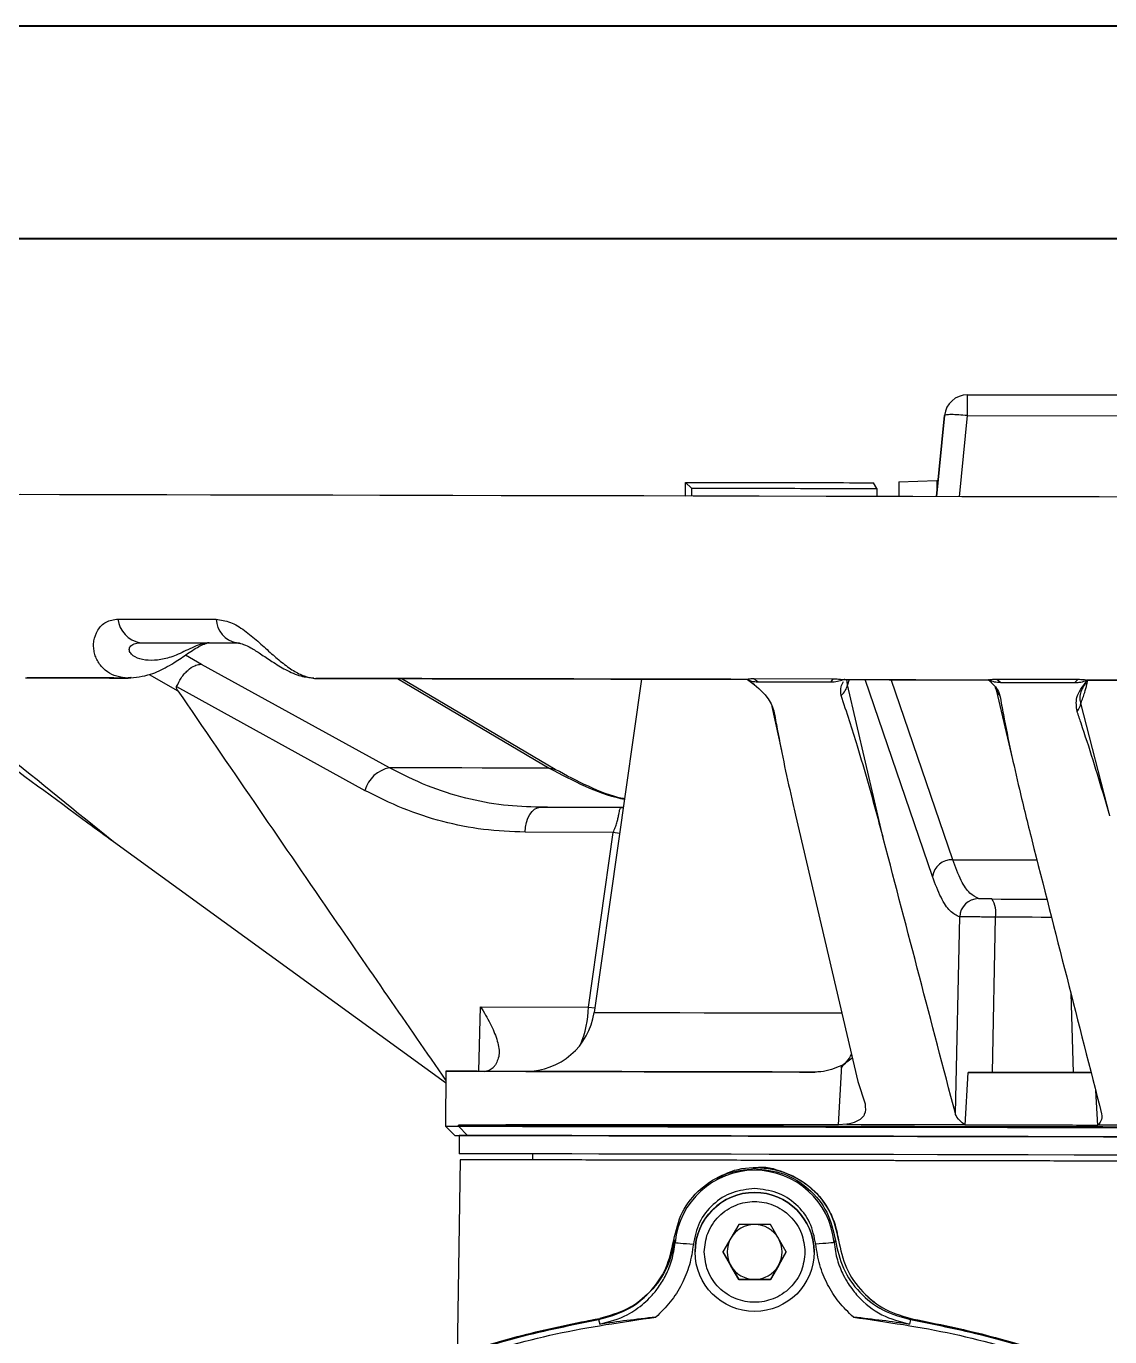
# Model space of a CAD drawing. Header units: millimetres. Extents: x 5659 to 7608, y 3628 to 5007.
# Drawn here: x 6161.2 to 6279.5, y 4863.5 to 5006.6 of the extents above; entities that cross this region are included whole.
import ezdxf

# ---------------------------------------------------------------- set-up
doc = ezdxf.new("R2010")
doc.units = ezdxf.units.MM
doc.layers.add('AM_BOR', color=7, linetype='Continuous', lineweight=50)
doc.layers.add('粗实线', color=7, linetype='Continuous', lineweight=40)

# ---------------------------------------------------------------- blocks, each defined once
blk = doc.blocks.new('rA3')
at = {"layer": '粗实线'}
for p, q in [((753.384, 421.26), (333.384, 421.26)), ((748.384, 416.26), (358.384, 416.26))]:
    blk.add_line(p, q, dxfattribs=at)

msp = doc.modelspace()

# ---------------------------------------------------------------- linework, layer by layer
at = {"color": 7, "linetype": 'Continuous', "lineweight": 25}
for p, q in [((6263.994, 4964.079), (6263.999, 4966.34)), ((6296.974, 4966.27), (6263.999, 4966.34)), ((6263.999, 4966.34), (6263.999, 4966.34)), ((6263.999, 4966.34), (6296.974, 4966.27)), ((6261.506, 4964.085), (6260.636, 4955.227)), ((6260.636, 4955.227), (6261.506, 4964.085)), ((6261.506, 4964.085), (6261.506, 4964.085)), ((6263.125, 4955.222), (6263.994, 4964.079)), ((6263.994, 4964.079), (6296.969, 4964.009)), ((6233.215, 4955.286), (6233.218, 4956.782)), ((6233.218, 4956.782), (6233.852, 4956.149)), ((6233.852, 4956.149), (6233.85, 4955.285)), ((6254.123, 4956.119), (6253.729, 4956.745)), ((6254.123, 4956.119), (6254.121, 4955.241)), ((6256.523, 4956.831), (6256.519, 4955.238)), ((6256.523, 4956.831), (6260.666, 4956.973)), ((6260.666, 4956.973), (6260.663, 4955.499)), ((6260.666, 4956.973), (6260.808, 4956.973)), ((6258.052, 4955.234), (6254.121, 4955.243)), ((6173.668, 4939.278), (6184.15, 4939.255)), ((6184.15, 4939.255), (6184.629, 4939.185)), ((6180.346, 4936.913), (6178.595, 4937.92)), ((6174.655, 4935.816), (6177.788, 4934.015)), ((6200.87, 4925.616), (6180.346, 4936.913)), ((6172.028, 4935.428), (6172.664, 4935.5)), ((6177.639, 4934.485), (6198.209, 4923.155)), ((6192.935, 4935.372), (6193.596, 4935.371)), ((6201.752, 4935.355), (6218.338, 4925.579)), ((6218.994, 4925.434), (6202.146, 4935.354)), ((6228.418, 4935.297), (6223.224, 4898.903)), ((6239.974, 4935.273), (6240.134, 4935.158)), ((6240.755, 4934.684), (6240.134, 4935.158)), ((6240.674, 4935.355), (6249.314, 4935.336)), ((6240.674, 4935.355), (6241.165, 4935.004)), ((6241.165, 4935.004), (6249.065, 4934.986)), ((6249.314, 4935.336), (6249.065, 4934.986)), ((6250.596, 4935.257), (6250.546, 4935.25)), ((6250.889, 4934.678), (6250.814, 4935.286)), ((6251.102, 4935.256), (6250.889, 4934.678)), ((6254.849, 4917.778), (6250.889, 4934.678)), ((6260.181, 4913.744), (6252.835, 4935.252)), ((6262.394, 4915.572), (6255.661, 4935.246)), ((6266.252, 4935.263), (6266.405, 4935.111)), ((6266.322, 4935.223), (6266.316, 4935.216)), ((6267.002, 4934.411), (6267.152, 4934.138)), ((6267.228, 4935.298), (6276.087, 4935.279)), ((6267.228, 4935.298), (6267.646, 4934.947)), ((6267.646, 4934.947), (6275.746, 4934.93)), ((6276.087, 4935.279), (6275.746, 4934.93)), ((6277.155, 4935.193), (6277.051, 4935.08)), ((6267.153, 4934.137), (6268.928, 4926.511)), ((6242.651, 4932.326), (6243.678, 4927.493)), ((6279.547, 4920.366), (6276.39, 4932.668)), ((6217.342, 4921.301), (6226.196, 4921.282)), ((6226.197, 4921.282), (6224.536, 4921.286)), ((6226.419, 4921.285), (6226.196, 4921.282)), ((6226.196, 4921.282), (6226.418, 4921.282)), ((6245.224, 4920.444), (6252.028, 4891.37)), ((6207.02, 4891.209), (6170.73, 4917.54)), ((6225.328, 4918.568), (6215.697, 4918.589)), ((6222.616, 4899.494), (6225.328, 4918.568)), ((6226.015, 4918.458), (6225.328, 4918.568)), ((6262.68, 4887.863), (6263.153, 4909.325)), ((6266.721, 4892.353), (6267.075, 4909.297)), ((6275.303, 4900.957), (6275.539, 4892.335)), ((6210.65, 4892.474), (6210.829, 4899.52)), ((6210.829, 4899.52), (6222.616, 4899.494)), ((6222.616, 4899.494), (6223.294, 4899.393)), ((6249.932, 4886.623), (6250.288, 4893.1)), ((6250.288, 4893.1), (6251.423, 4893.954)), ((6207.022, 4892.481), (6207.01, 4886.481)), ((6215.826, 4892.463), (6211.302, 4892.472)), ((6263.759, 4886.601), (6264.079, 4892.359)), ((6252.028, 4891.37), (6252.82, 4888.916)), ((6278.002, 4890.374), (6278.203, 4886.57)), ((6207.01, 4886.481), (6208.008, 4885.479)), ((6208.428, 4886.478), (6208.428, 4886.582)), ((6209.407, 4885.476), (6208.428, 4886.478)), ((6250.847, 4886.688), (6249.932, 4886.623)), ((6263.665, 4886.66), (6263.759, 4886.601)), ((6278.268, 4886.629), (6278.203, 4886.57)), ((6208.508, 4885.478), (6208.503, 4883.478)), ((6208.602, 4882.819), (6208.276, 4861.451)), ((6216.503, 4883.461), (6216.502, 4882.803)), ((6239.024, 4875.749), (6237.292, 4872.749)), ((6242.488, 4875.749), (6239.024, 4875.749)), ((6244.22, 4872.749), (6242.488, 4875.749)), ((6231.931, 4874.025), (6232.08, 4873.775)), ((6249.582, 4874.025), (6249.433, 4873.775)), ((6249.914, 4874.052), (6249.914, 4874.052)), ((6234.256, 4872.756), (6234.256, 4872.756)), ((6234.316, 4872.756), (6234.316, 4872.756)), ((6237.292, 4872.749), (6239.024, 4869.749)), ((6238.158, 4871.249), (6237.292, 4872.749)), ((6242.488, 4869.749), (6244.22, 4872.749)), ((6244.22, 4872.749), (6243.354, 4871.249)), ((6247.196, 4872.742), (6247.196, 4872.742)), ((6247.256, 4872.742), (6247.256, 4872.742)), ((6239.024, 4869.749), (6238.158, 4871.249)), ((6243.354, 4871.249), (6242.488, 4869.749)), ((6239.024, 4869.749), (6242.488, 4869.749)), ((6239.024, 4869.749), (6239.024, 4869.749)), ((6240.756, 4869.749), (6239.024, 4869.749)), ((6242.488, 4869.749), (6240.756, 4869.749)), ((6242.488, 4869.749), (6242.488, 4869.749)), ((6223.728, 4865.374), (6223.848, 4864.858)), ((6223.841, 4865.499), (6223.841, 4865.499)), ((6257.784, 4865.374), (6257.665, 4864.858)), ((6258.088, 4865.426), (6258.088, 4865.426))]:
    msp.add_line(p, q, dxfattribs=at)
at = {"color": 7, "linetype": 'Continuous', "lineweight": 25, "flags": 128}
for points in [[(6285.916, 4955.173), (6278.398, 4955.189), (6270.888, 4955.205), (6263.403, 4955.221), (6255.96, 4955.237), (6248.574, 4955.253), (6241.262, 4955.269), (6234.04, 4955.284), (6226.923, 4955.299), (6219.928, 4955.314), (6213.07, 4955.329), (6206.363, 4955.343), (6199.824, 4955.357), (6193.465, 4955.371), (6187.301, 4955.384), (6181.346, 4955.397), (6175.612, 4955.409), (6170.112, 4955.421), (6164.859, 4955.432), (6159.864, 4955.443)], [(6233.215, 4955.288), (6228.65, 4955.297), (6221.558, 4955.312), (6214.603, 4955.327), (6207.798, 4955.342), (6201.16, 4955.356), (6194.704, 4955.37), (6188.443, 4955.383), (6182.392, 4955.396), (6176.565, 4955.408), (6170.974, 4955.42), (6165.632, 4955.432), (6160.551, 4955.443)], [(6171.23, 4941.859), (6172.532, 4941.856), (6173.845, 4941.854), (6175.168, 4941.851), (6176.503, 4941.848), (6177.849, 4941.845), (6179.205, 4941.842), (6180.571, 4941.839), (6181.948, 4941.836)], [(6161.482, 4935.439), (6161.844, 4935.439), (6162.208, 4935.438), (6162.573, 4935.437), (6162.939, 4935.436), (6163.306, 4935.436), (6163.675, 4935.435), (6164.046, 4935.434), (6164.418, 4935.433)], [(6164.418, 4935.433), (6165.378, 4935.431), (6166.347, 4935.429), (6167.326, 4935.427), (6168.313, 4935.425), (6169.309, 4935.423), (6170.313, 4935.421), (6171.327, 4935.418), (6172.349, 4935.416)], [(6202.089, 4935.354), (6205.547, 4935.347), (6211.309, 4935.334)], [(6218.338, 4925.579), (6215.804, 4925.584), (6213.364, 4925.589), (6211.02, 4925.594), (6208.777, 4925.599), (6206.637, 4925.604), (6204.605, 4925.608), (6202.681, 4925.612), (6200.87, 4925.616)], [(6218.338, 4925.579), (6218.695, 4925.551), (6218.993, 4925.435)], [(6215.697, 4918.589), (6215.746, 4919.127), (6215.851, 4919.64), (6216.01, 4920.109), (6216.215, 4920.518), (6216.46, 4920.852), (6216.736, 4921.099), (6217.033, 4921.25), (6217.342, 4921.301)], [(6262.394, 4915.572), (6263.77, 4915.569), (6265.15, 4915.566), (6266.534, 4915.563), (6267.921, 4915.56), (6269.311, 4915.557), (6270.704, 4915.554), (6271.574, 4915.552)], [(6266.671, 4911.29), (6267.69, 4911.288), (6268.712, 4911.286), (6269.737, 4911.284), (6270.764, 4911.281), (6271.792, 4911.279), (6272.662, 4911.277)], [(6273.171, 4909.284), (6273.064, 4909.284), (6272.06, 4909.286), (6271.059, 4909.288), (6270.059, 4909.29), (6269.062, 4909.292), (6268.067, 4909.295), (6267.075, 4909.297)], [(6223.224, 4898.903), (6223.236, 4898.903), (6223.514, 4898.902), (6224.155, 4898.901), (6225.156, 4898.899), (6226.511, 4898.896), (6228.211, 4898.892), (6230.245, 4898.888), (6232.602, 4898.883), (6235.266, 4898.877), (6238.221, 4898.871), (6241.448, 4898.864), (6244.928, 4898.856), (6248.638, 4898.848), (6250.234, 4898.845)], [(6247.342, 4892.395), (6242.682, 4892.405), (6238.222, 4892.414), (6233.986, 4892.423), (6229.995, 4892.432), (6226.27, 4892.44), (6222.83, 4892.447), (6219.692, 4892.454), (6216.872, 4892.46), (6214.385, 4892.466), (6212.243, 4892.47), (6210.458, 4892.474), (6209.038, 4892.477), (6207.991, 4892.479), (6207.322, 4892.481), (6207.035, 4892.481), (6207.13, 4892.481), (6207.608, 4892.48), (6208.466, 4892.478), (6209.699, 4892.476), (6211.302, 4892.472)], [(6277.501, 4892.33), (6276.154, 4892.333), (6274.412, 4892.337), (6272.674, 4892.341), (6270.941, 4892.344), (6269.214, 4892.348), (6267.494, 4892.352), (6265.782, 4892.355), (6264.079, 4892.359)], [(6266.721, 4892.353), (6267.813, 4892.351), (6268.909, 4892.349), (6270.008, 4892.346), (6271.11, 4892.344), (6272.214, 4892.342), (6273.321, 4892.339), (6274.429, 4892.337), (6275.539, 4892.335)], [(6207.01, 4886.481), (6207.109, 4886.481), (6207.578, 4886.48), (6208.428, 4886.478)], [(6208.428, 4886.582), (6209.648, 4886.579), (6211.222, 4886.576), (6213.141, 4886.572), (6215.397, 4886.567), (6217.978, 4886.561), (6220.872, 4886.555), (6224.065, 4886.548), (6227.54, 4886.541), (6231.282, 4886.533), (6235.272, 4886.524), (6239.491, 4886.515), (6243.917, 4886.506), (6248.529, 4886.496), (6253.305, 4886.486), (6258.222, 4886.475), (6263.254, 4886.464), (6268.379, 4886.453), (6273.571, 4886.442), (6278.804, 4886.431), (6284.053, 4886.42)], [(6208.428, 4886.478), (6209.648, 4886.476), (6211.222, 4886.472), (6213.141, 4886.468), (6215.397, 4886.463), (6217.978, 4886.458), (6220.872, 4886.452), (6224.064, 4886.445), (6227.54, 4886.437), (6231.282, 4886.429), (6235.272, 4886.421), (6239.49, 4886.412), (6243.917, 4886.402), (6248.529, 4886.392), (6253.305, 4886.382), (6258.221, 4886.372), (6263.254, 4886.361), (6268.379, 4886.35), (6273.57, 4886.339), (6278.803, 4886.328), (6284.052, 4886.316)], [(6250.847, 4886.688), (6252.402, 4886.684), (6253.972, 4886.681), (6255.557, 4886.677), (6257.155, 4886.674), (6258.766, 4886.671), (6260.388, 4886.667), (6262.021, 4886.664), (6263.665, 4886.66)], [(6278.268, 4886.629), (6279.966, 4886.625), (6281.666, 4886.622), (6283.365, 4886.618), (6285.064, 4886.614), (6286.762, 4886.611), (6288.457, 4886.607), (6290.148, 4886.604), (6291.836, 4886.6)], [(6208.008, 4885.479), (6208.106, 4885.479), (6208.568, 4885.478), (6209.407, 4885.476)], [(6280.739, 4885.323), (6275.672, 4885.334), (6270.635, 4885.345), (6265.652, 4885.356), (6260.747, 4885.366), (6255.944, 4885.376), (6251.265, 4885.386), (6246.732, 4885.396), (6242.367, 4885.406), (6238.192, 4885.414), (6234.225, 4885.423), (6230.486, 4885.431), (6226.992, 4885.438), (6223.76, 4885.445), (6220.806, 4885.452), (6218.144, 4885.457), (6215.786, 4885.463), (6213.744, 4885.467), (6212.027, 4885.471), (6210.643, 4885.474), (6209.6, 4885.476), (6208.901, 4885.477), (6208.551, 4885.478), (6208.508, 4885.478)], [(6209.407, 4885.476), (6210.611, 4885.474), (6212.163, 4885.47), (6214.057, 4885.466), (6216.283, 4885.461), (6218.829, 4885.456), (6221.685, 4885.45), (6224.835, 4885.443), (6228.265, 4885.436), (6231.957, 4885.428), (6235.894, 4885.419), (6240.056, 4885.41), (6244.423, 4885.401), (6248.974, 4885.391), (6253.686, 4885.381), (6258.537, 4885.371), (6263.503, 4885.36), (6268.559, 4885.349), (6273.681, 4885.339), (6278.844, 4885.327), (6284.023, 4885.316)], [(6280.734, 4883.323), (6275.667, 4883.334), (6270.63, 4883.345), (6265.648, 4883.356), (6260.743, 4883.366), (6255.94, 4883.376), (6251.26, 4883.386), (6246.728, 4883.396), (6242.363, 4883.406), (6238.187, 4883.414), (6234.221, 4883.423), (6230.481, 4883.431), (6226.988, 4883.438), (6223.756, 4883.445), (6220.802, 4883.452), (6218.14, 4883.457), (6215.782, 4883.463), (6213.74, 4883.467), (6212.023, 4883.471), (6210.639, 4883.474), (6209.596, 4883.476), (6208.897, 4883.477), (6208.547, 4883.478), (6208.503, 4883.478)], [(6232.08, 4873.775), (6232.124, 4873.771), (6232.241, 4873.76), (6232.427, 4873.742), (6232.675, 4873.719), (6232.975, 4873.69), (6233.317, 4873.658), (6233.686, 4873.623), (6234.071, 4873.587)], [(6249.433, 4873.775), (6249.389, 4873.771), (6249.271, 4873.76), (6249.085, 4873.742), (6248.838, 4873.719), (6248.537, 4873.69), (6248.196, 4873.658), (6247.826, 4873.623), (6247.442, 4873.587)]]:
    msp.add_lwpolyline(points, dxfattribs=at)
at = {"color": 7, "linetype": 'Continuous', "lineweight": 25}
msp.add_circle((6240.756, 4872.749), 6.5, dxfattribs=at)
for centre, radius, start, end in [((6263.994, 4963.84), 2.5, 89.87751, 174.39392), ((6263.994, 4963.84), 2.5, 89.87751, 174.39392), ((6174.149, 4942.174), 2.936, 186.15778, 260.55338), ((6184.754, 4942), 2.811, 183.34508, 257.57607), ((6249.087, 4934.958), 1.823, 308.25504, 351.17437), ((6268.608, 4934.581), 1.522, 197.80201, 225.85834), ((6244.098, 4932.676), 1.488, 193.75442, 213.93144), ((6274.651, 4932.936), 1.759, 318.63519, 351.23149), ((6201.538, 4922.224), 3.457, 101.14062, 164.37777), ((6262.301, 4913.431), 2.143, 87.51436, 171.60882), ((6265.219, 4909.264), 2.066, 90.16378, 178.29517), ((6264.218, 4909.755), 2.894, 350.88042, 32.03121), ((6215.799, 4899.963), 7.5, 269.87751, 351.87751), ((6211.47, 4899.736), 11.149, 336.94632, 358.7596), ((6247.065, 4896.631), 4.862, 309.67622, 331.69155), ((6240.756, 4872.955), 8.715, 5.40246, 174.59754), ((6240.756, 4872.749), 6.5, 0, 179.93876), ((6240.756, 4872.749), 3, 90, 150), ((6240.756, 4872.749), 3, 30, 90), ((6240.756, 4872.749), 3, 150, 210), ((6240.756, 4872.749), 3, 330, 30), ((6240.756, 4872.749), 3, 210, 270), ((6240.756, 4872.749), 3, 270, 330), ((6222.133, 4875.352), 10, 302.62258, 314.66639), ((6259.839, 4875.271), 10, 225.08863, 237.13271)]:
    msp.add_arc(centre, radius, start, end, dxfattribs=at)
for points in [[(6263.994, 4964.079), (6263.67, 4964.107), (6263.022, 4964.163), (6262.203, 4964.188), (6261.626, 4964.166), (6261.546, 4964.112), (6261.506, 4964.085)], [(6224.536, 4921.286), (6223.215, 4921.289), (6220.573, 4921.294), (6218.419, 4921.299), (6217.342, 4921.301)], [(6355.401, 4882.506), (6355.28, 4882.506), (6355.038, 4882.506), (6353.088, 4882.51), (6350.012, 4882.517), (6345.748, 4882.526), (6340.4, 4882.537), (6334.051, 4882.551), (6326.812, 4882.566), (6318.807, 4882.583), (6310.171, 4882.602), (6301.053, 4882.621), (6291.61, 4882.642), (6282.002, 4882.662), (6272.394, 4882.683), (6262.95, 4882.703), (6253.832, 4882.722), (6245.197, 4882.741), (6237.191, 4882.758), (6229.952, 4882.773), (6223.603, 4882.787), (6218.255, 4882.799), (6213.991, 4882.808), (6210.915, 4882.814), (6208.965, 4882.819), (6208.723, 4882.819), (6208.602, 4882.819)], [(6282.002, 4882.662), (6279.144, 4882.668), (6273.428, 4882.68), (6265.001, 4882.698), (6256.864, 4882.716), (6249.158, 4882.732), (6242.014, 4882.748), (6235.554, 4882.762), (6229.888, 4882.774), (6225.116, 4882.784), (6221.311, 4882.792), (6218.566, 4882.798), (6216.826, 4882.802), (6216.61, 4882.802), (6216.502, 4882.803)], [(6231.931, 4874.025), (6232.173, 4875.079), (6232.657, 4877.187), (6234.744, 4879.741), (6237.53, 4881.505), (6239.681, 4881.732), (6240.756, 4881.845)], [(6240.756, 4881.845), (6241.832, 4881.732), (6243.982, 4881.505), (6246.769, 4879.741), (6248.855, 4877.187), (6249.34, 4875.079), (6249.582, 4874.025)], [(6240.756, 4879.67), (6239.929, 4879.581), (6238.275, 4879.403), (6236.144, 4878.024), (6234.57, 4876.032), (6234.237, 4874.402), (6234.071, 4873.587)], [(6247.442, 4873.587), (6247.276, 4874.402), (6246.943, 4876.032), (6245.369, 4878.024), (6243.238, 4879.403), (6241.583, 4879.581), (6240.756, 4879.67)], [(6232.053, 4874.09), (6231.822, 4873.05), (6231.36, 4870.968), (6229.471, 4868.338), (6226.928, 4866.332), (6224.87, 4865.777), (6223.841, 4865.499)], [(6249.914, 4874.052), (6250.14, 4873.01), (6250.594, 4870.927), (6252.471, 4868.289), (6255.005, 4866.272), (6257.06, 4865.708), (6258.088, 4865.426)], [(6143.083, 4778.744), (6143.607, 4782.396), (6144.655, 4789.699), (6147.775, 4800.342), (6151.982, 4810.585), (6157.338, 4820.286), (6163.743, 4829.325), (6171.124, 4837.587), (6179.386, 4844.968), (6188.425, 4851.373), (6198.126, 4856.728), (6208.369, 4860.936), (6219.012, 4864.056), (6226.315, 4865.104), (6229.967, 4865.628)], [(6143.285, 4785.287), (6143.972, 4788.581), (6145.344, 4795.17), (6148.665, 4804.722), (6152.869, 4813.905), (6158.005, 4822.608), (6163.994, 4830.745), (6170.782, 4838.229), (6178.295, 4844.985), (6186.457, 4850.939), (6195.182, 4856.038), (6204.383, 4860.202), (6213.95, 4863.482), (6220.544, 4864.827), (6223.841, 4865.499)], [(6176.002, 4842.704), (6178.299, 4844.591), (6182.892, 4848.365), (6190.393, 4853.211), (6198.264, 4857.411), (6206.492, 4860.858), (6214.987, 4863.611), (6220.815, 4864.787), (6223.728, 4865.374)], [(6251.546, 4865.628), (6255.197, 4865.104), (6262.501, 4864.056), (6273.144, 4860.936), (6283.387, 4856.728), (6293.088, 4851.373), (6302.127, 4844.968), (6310.389, 4837.587), (6317.77, 4829.325), (6324.175, 4820.286), (6329.53, 4810.585), (6333.738, 4800.342), (6336.858, 4789.699), (6337.906, 4782.396), (6338.43, 4778.744)], [(6257.784, 4865.374), (6260.698, 4864.787), (6266.526, 4863.611), (6275.02, 4860.858), (6283.249, 4857.411), (6291.12, 4853.211), (6298.621, 4848.365), (6303.214, 4844.591), (6305.51, 4842.704)], [(6258.088, 4865.426), (6261.383, 4864.739), (6267.971, 4863.367), (6277.523, 4860.046), (6286.707, 4855.842), (6295.41, 4850.706), (6303.546, 4844.717), (6311.031, 4837.929), (6317.786, 4830.416), (6323.741, 4822.254), (6328.839, 4813.529), (6333.004, 4804.328), (6336.284, 4794.761), (6337.628, 4788.167), (6338.301, 4784.87)]]:
    msp.add_open_spline(points, degree=3, dxfattribs=at)
for points, knots in [([(6233.218, 4956.782), (6236.585, 4956.776), (6243.333, 4956.765), (6250.259, 4956.752), (6253.729, 4956.745)], [0, 0, 0, 0, 0.4988559, 1, 1, 1, 1]), ([(6233.852, 4956.149), (6237.179, 4956.144), (6243.848, 4956.135), (6250.693, 4956.125), (6254.123, 4956.119)], [0, 0, 0, 0, 0.498853, 1, 1, 1, 1]), ([(6172.028, 4935.428), (6171.616, 4935.493), (6170.812, 4935.621), (6169.789, 4936.248), (6169.141, 4936.996), (6168.795, 4937.711), (6168.626, 4938.275), (6168.555, 4938.868), (6168.604, 4939.691), (6168.959, 4940.681), (6169.865, 4941.652), (6170.776, 4941.79), (6171.23, 4941.859)], [0, 0, 0, 0, 0.1279194, 0.2496295, 0.3801702, 0.4412122, 0.4997079, 0.5635745, 0.6245684, 0.7496421, 0.8750234, 1, 1, 1, 1]), ([(6181.948, 4941.836), (6182.467, 4941.765), (6183.507, 4941.623), (6185.064, 4940.648), (6186.507, 4939.449), (6187.847, 4938.214), (6189.141, 4937.085), (6190.372, 4936.196), (6191.586, 4935.57), (6192.322, 4935.446), (6192.699, 4935.382)], [0, 0, 0, 0, 0.12462724, 0.24971044, 0.37492504, 0.49974572, 0.61927373, 0.75001975, 0.87192117, 1, 1, 1, 1]), ([(6172.32, 4935.416), (6173.149, 4935.499), (6174.607, 4935.645), (6176.357, 4936.492), (6177.74, 4937.33), (6178.802, 4938.065), (6179.753, 4938.684), (6180.407, 4939.043), (6180.9, 4939.234), (6181.093, 4939.252), (6181.192, 4939.262)], [0, 0, 0, 0, 0.2415564, 0.4249346, 0.5252436, 0.6744027, 0.7537852, 0.8323048, 0.9129608, 1, 1, 1, 1]), ([(6181.209, 4939.262), (6180.946, 4939.239), (6180.42, 4939.193), (6179.543, 4938.841), (6178.649, 4938.4), (6177.517, 4937.866), (6176.237, 4937.443), (6174.85, 4937.291), (6173.6, 4937.451), (6172.746, 4937.878), (6172.424, 4938.41), (6172.504, 4938.851), (6172.942, 4939.208), (6173.425, 4939.255), (6173.668, 4939.278)], [0, 0, 0, 0, 0.0625989, 0.1249044, 0.1872263, 0.2496806, 0.3746119, 0.4998044, 0.6249986, 0.7497987, 0.815171, 0.8749227, 0.9374287, 1, 1, 1, 1]), ([(6183.821, 4939.295), (6183.982, 4939.297), (6184.312, 4939.302), (6184.964, 4939.112), (6185.81, 4938.703), (6186.875, 4938.024), (6188.14, 4937.15), (6189.601, 4936.262), (6191.137, 4935.571), (6192.149, 4935.472), (6192.618, 4935.426)], [0, 0, 0, 0, 0.0763522, 0.1570102, 0.2470379, 0.356597, 0.4925526, 0.6555134, 0.8402738, 1, 1, 1, 1]), ([(6177.639, 4934.485), (6177.792, 4934.806), (6178.026, 4935.301), (6178.474, 4935.879), (6178.967, 4936.388), (6179.552, 4936.779), (6180.024, 4936.907), (6180.256, 4936.918), (6180.323, 4936.915), (6180.346, 4936.913)], [0, 0, 0, 0, 0.23899542, 0.36783236, 0.49967813, 0.74897246, 0.92468056, 0.97394084, 1, 1, 1, 1]), ([(6161.123, 4935.452), (6162.869, 4935.448), (6166.368, 4935.44), (6170.14, 4935.432), (6172.028, 4935.428)], [0, 0, 0, 0, 0.4994076, 1, 1, 1, 1]), ([(6172.186, 4935.419), (6170.306, 4935.423), (6166.541, 4935.431), (6163.05, 4935.439), (6161.302, 4935.443)], [0, 0, 0, 0, 0.4994087, 1, 1, 1, 1]), ([(6172.186, 4935.419), (6172.339, 4935.429), (6172.522, 4935.441), (6172.644, 4935.492), (6172.664, 4935.5)], [0, 0, 0, 0, 0.8392278, 1, 1, 1, 1]), ([(6177.788, 4934.015), (6177.758, 4934.06), (6177.697, 4934.154), (6177.639, 4934.284), (6177.622, 4934.392), (6177.626, 4934.449), (6177.636, 4934.477), (6177.639, 4934.485)], [0, 0, 0, 0, 0.33257121, 0.68796459, 0.83138137, 0.94978396, 1, 1, 1, 1]), ([(6192.506, 4935.407), (6192.413, 4935.412), (6192.281, 4935.42), (6192.139, 4935.45), (6192.097, 4935.459)], [0, 0, 0, 0, 0.7059466, 1, 1, 1, 1]), ([(6192.699, 4935.382), (6196.314, 4935.374), (6203.581, 4935.358), (6215.202, 4935.333), (6227.319, 4935.307), (6235.738, 4935.289), (6239.969, 4935.279)], [0, 0, 0, 0, 0.2462727, 0.4950304, 0.7462729, 1, 1, 1, 1]), ([(6239.974, 4935.273), (6236.771, 4935.28), (6230.352, 4935.293), (6221.617, 4935.312), (6213.696, 4935.329), (6206.564, 4935.345), (6199.579, 4935.36), (6195.084, 4935.369), (6192.836, 4935.374)], [0, 0, 0, 0, 0.19237286, 0.38549459, 0.53836149, 0.69122839, 0.8456142, 1, 1, 1, 1]), ([(6239.969, 4935.279), (6239.978, 4935.288), (6239.994, 4935.301), (6240.145, 4935.332), (6240.365, 4935.351), (6240.561, 4935.355), (6240.661, 4935.355), (6240.674, 4935.355)], [0, 0, 0, 0, 0.3360223, 0.5579813, 0.7819403, 0.9725676, 1, 1, 1, 1]), ([(6239.969, 4935.279), (6240.079, 4935.223), (6240.353, 4935.082), (6240.791, 4935.012), (6241.092, 4935.005), (6241.165, 4935.004)], [0, 0, 0, 0, 0.33920621, 0.83862702, 1, 1, 1, 1]), ([(6240.135, 4935.158), (6240.888, 4934.562), (6242.235, 4933.497), (6242.671, 4932.35), (6242.863, 4931.845)], [0, 0, 0, 0, 0.5596946, 1, 1, 1, 1]), ([(6249.065, 4934.986), (6249.317, 4934.997), (6249.796, 4935.018), (6250.237, 4935.18), (6250.445, 4935.257)], [0, 0, 0, 0, 0.5274406, 1, 1, 1, 1]), ([(6249.314, 4935.336), (6249.414, 4935.335), (6249.616, 4935.332), (6249.904, 4935.314), (6250.186, 4935.285), (6250.347, 4935.266), (6250.432, 4935.258), (6250.445, 4935.257)], [0, 0, 0, 0, 0.21002082, 0.42148121, 0.61074553, 0.94244522, 1, 1, 1, 1]), ([(6250.216, 4933.526), (6250.167, 4933.847), (6250.085, 4934.378), (6250.352, 4934.862), (6250.457, 4935.053)], [0, 0, 0, 0, 0.6047847, 1, 1, 1, 1]), ([(6250.445, 4935.257), (6253.081, 4935.251), (6258.352, 4935.24), (6263.683, 4935.229), (6266.347, 4935.223)], [0, 0, 0, 0, 0.5001571, 1, 1, 1, 1]), ([(6250.546, 4935.25), (6253.161, 4935.244), (6258.388, 4935.233), (6263.674, 4935.222), (6266.316, 4935.216)], [0, 0, 0, 0, 0.5001595, 1, 1, 1, 1]), ([(6266.316, 4935.216), (6266.748, 4934.805), (6267.334, 4934.247), (6267.504, 4933.646), (6267.548, 4933.489)], [0, 0, 0, 0, 0.7373515, 1, 1, 1, 1]), ([(6266.347, 4935.223), (6266.375, 4935.23), (6266.433, 4935.243), (6266.624, 4935.273), (6266.886, 4935.293), (6267.088, 4935.298), (6267.204, 4935.298), (6267.228, 4935.298)], [0, 0, 0, 0, 0.2814646, 0.5659598, 0.7573018, 0.9482948, 1, 1, 1, 1]), ([(6266.347, 4935.223), (6266.531, 4935.145), (6266.917, 4934.981), (6267.396, 4934.959), (6267.646, 4934.947)], [0, 0, 0, 0, 0.4773597, 1, 1, 1, 1]), ([(6275.746, 4934.93), (6275.904, 4934.935), (6276.298, 4934.948), (6276.761, 4935.054), (6277.021, 4935.171), (6277.087, 4935.2)], [0, 0, 0, 0, 0.3322049, 0.8309967, 1, 1, 1, 1]), ([(6275.971, 4931.774), (6275.904, 4932.282), (6275.752, 4933.428), (6276.585, 4934.489), (6277.049, 4935.08)], [0, 0, 0, 0, 0.4426348, 1, 1, 1, 1]), ([(6276.087, 4935.279), (6276.188, 4935.278), (6276.391, 4935.275), (6276.659, 4935.256), (6276.902, 4935.228), (6277.022, 4935.209), (6277.079, 4935.201), (6277.087, 4935.2)], [0, 0, 0, 0, 0.2099462, 0.4212951, 0.6110203, 0.9471646, 1, 1, 1, 1]), ([(6277.05, 4935.08), (6276.787, 4934.689), (6276.388, 4934.098), (6276.247, 4933.406), (6276.276, 4933.043), (6276.322, 4932.857), (6276.355, 4932.756), (6276.375, 4932.705), (6276.386, 4932.678), (6276.389, 4932.671), (6276.389, 4932.669), (6276.389, 4932.669), (6276.39, 4932.668), (6276.39, 4932.668)], [0, 0, 0, 0, 0.4928292, 0.7454599, 0.8721173, 0.9358438, 0.9678536, 0.9916466, 0.9977503, 0.9993549, 0.9997963, 0.9999274, 1, 1, 1, 1]), ([(6276.39, 4932.668), (6276.467, 4932.854), (6276.611, 4933.201), (6276.832, 4933.91), (6277.018, 4934.522), (6277.119, 4935.073), (6277.15, 4935.245)], [0, 0, 0, 0, 0.2844413, 0.5330292, 0.8550922, 1, 1, 1, 1]), ([(6277.087, 4935.2), (6281.5, 4935.191), (6290.282, 4935.172), (6303.34, 4935.144), (6316.15, 4935.117), (6324.449, 4935.1), (6328.578, 4935.091)], [0, 0, 0, 0, 0.2537268, 0.5049693, 0.7537271, 1, 1, 1, 1]), ([(6328.504, 4935.084), (6325.292, 4935.091), (6318.857, 4935.104), (6309.691, 4935.124), (6301.13, 4935.142), (6293.184, 4935.159), (6285.185, 4935.176), (6279.832, 4935.187), (6277.155, 4935.193)], [0, 0, 0, 0, 0.1923705, 0.3854898, 0.5383578, 0.6912259, 0.8456129, 1, 1, 1, 1]), ([(6170.73, 4917.54), (6166.688, 4920.81), (6160.347, 4925.939), (6154.008, 4931.074), (6151.71, 4932.936)], [0, 0, 0, 0, 0.6374709, 1, 1, 1, 1]), ([(6177.788, 4934.015), (6183.302, 4925.952), (6193.018, 4911.747), (6202.793, 4897.609), (6207.02, 4891.495)], [0, 0, 0, 0, 0.5675786, 1, 1, 1, 1]), ([(6254.849, 4917.778), (6254.67, 4918.458), (6253.773, 4921.856), (6252.301, 4927.105), (6250.817, 4931.676), (6250.216, 4933.526)], [0, 0, 0, 0, 0.1295721, 0.6478768, 1, 1, 1, 1]), ([(6267.548, 4933.489), (6267.672, 4932.808), (6268.29, 4929.408), (6269.437, 4924.157), (6270.57, 4919.59), (6271.029, 4917.742)], [0, 0, 0, 0, 0.1295185, 0.6476203, 1, 1, 1, 1]), ([(6170.73, 4917.54), (6169.806, 4918.216), (6165.183, 4921.598), (6158.733, 4926.357), (6153.33, 4930.432), (6151.507, 4931.806)], [0, 0, 0, 0, 0.14213623, 0.71070448, 1, 1, 1, 1]), ([(6242.863, 4931.845), (6242.985, 4931.17), (6243.594, 4927.798), (6244.404, 4923.996), (6245.125, 4920.869), (6245.224, 4920.444)], [0, 0, 0, 0, 0.1776255, 0.8881599, 1, 1, 1, 1]), ([(6279.547, 4920.366), (6279.351, 4921.042), (6278.37, 4924.419), (6277.185, 4928.223), (6276.117, 4931.348), (6275.971, 4931.774)], [0, 0, 0, 0, 0.1775689, 0.8878728, 1, 1, 1, 1]), ([(6217.342, 4921.301), (6216.001, 4921.35), (6213.263, 4921.45), (6209.14, 4922.254), (6204.946, 4923.558), (6202.245, 4924.922), (6200.87, 4925.616)], [0, 0, 0, 0, 0.2354209, 0.48057, 0.7354347, 1, 1, 1, 1]), ([(6218.338, 4925.579), (6219.632, 4924.896), (6222.171, 4923.555), (6224.946, 4922.508), (6226.403, 4922.222), (6226.548, 4922.193)], [0, 0, 0, 0, 0.4830694, 0.9484274, 1, 1, 1, 1]), ([(6226.552, 4922.221), (6226.47, 4922.238), (6225.134, 4922.514), (6222.582, 4923.521), (6220.192, 4924.795), (6218.994, 4925.434)], [0, 0, 0, 0, 0.0316795, 0.5146214, 1, 1, 1, 1]), ([(6215.697, 4918.589), (6214.176, 4918.648), (6211.143, 4918.765), (6206.68, 4919.677), (6202.331, 4921.068), (6199.582, 4922.459), (6198.209, 4923.155)], [0, 0, 0, 0, 0.2514799, 0.5012785, 0.7507527, 1, 1, 1, 1]), ([(6225.328, 4918.568), (6225.403, 4918.746), (6225.549, 4919.094), (6225.721, 4919.627), (6225.844, 4920.109), (6225.959, 4920.663), (6226.046, 4921.166), (6226.146, 4921.243), (6226.196, 4921.282)], [0, 0, 0, 0, 0.1251651, 0.2440023, 0.362149, 0.4834229, 0.7377951, 1, 1, 1, 1]), ([(6262.68, 4887.863), (6261.375, 4892.844), (6258.764, 4902.807), (6256.154, 4912.788), (6254.849, 4917.778)], [0, 0, 0, 0, 0.4999998, 1, 1, 1, 1]), ([(6271.029, 4917.742), (6272.299, 4912.752), (6274.839, 4902.772), (6277.381, 4892.809), (6278.651, 4887.828)], [0, 0, 0, 0, 0.4999999, 1, 1, 1, 1]), ([(6265.213, 4911.33), (6264.896, 4911.486), (6264.247, 4911.804), (6263.295, 4913.198), (6262.698, 4914.769), (6262.394, 4915.572)], [0, 0, 0, 0, 0.3189724, 0.6523087, 1, 1, 1, 1]), ([(6263.153, 4909.325), (6262.803, 4909.496), (6262.104, 4909.837), (6261.103, 4911.325), (6260.489, 4912.935), (6260.181, 4913.744)], [0, 0, 0, 0, 0.3342946, 0.6658535, 1, 1, 1, 1]), ([(6266.671, 4911.29), (6266.508, 4911.291), (6266.183, 4911.292), (6265.794, 4911.298), (6265.539, 4911.305), (6265.384, 4911.312), (6265.267, 4911.32), (6265.231, 4911.327), (6265.213, 4911.33)], [0, 0, 0, 0, 0.2492901, 0.4985495, 0.6241649, 0.7490284, 0.8744685, 1, 1, 1, 1]), ([(6267.075, 4909.297), (6266.665, 4909.305), (6266.029, 4909.317), (6265.192, 4909.328), (6264.575, 4909.334), (6264.036, 4909.335), (6263.459, 4909.333), (6263.274, 4909.328), (6263.153, 4909.325)], [0, 0, 0, 0, 0.2309533, 0.3576683, 0.4887983, 0.6215768, 0.7530258, 1, 1, 1, 1]), ([(6210.829, 4899.52), (6211.202, 4898.91), (6211.945, 4897.693), (6212.653, 4895.964), (6213.01, 4894.345), (6212.646, 4893.569), (6212.464, 4893.181)], [0, 0, 0, 0, 0.2505535, 0.5002592, 0.7500542, 1, 1, 1, 1]), ([(6211.302, 4892.472), (6211.605, 4892.546), (6211.993, 4892.64), (6212.38, 4893.084), (6212.464, 4893.181)], [0, 0, 0, 0, 0.7808049, 1, 1, 1, 1]), ([(6250.288, 4893.1), (6249.531, 4892.803), (6248.563, 4892.424), (6247.562, 4892.4), (6247.342, 4892.395)], [0, 0, 0, 0, 0.7807887, 1, 1, 1, 1]), ([(6215.864, 4892.463), (6215.841, 4892.463), (6215.728, 4892.463), (6216.374, 4892.461), (6217.852, 4892.458), (6220.26, 4892.453), (6223.473, 4892.446), (6227.453, 4892.438), (6232.078, 4892.428), (6237.251, 4892.417), (6242.331, 4892.406), (6245.854, 4892.398), (6247.343, 4892.395)], [0, 0, 0, 0, 0.0298522, 0.1417815, 0.2546514, 0.3682744, 0.4818904, 0.5947604, 0.7066966, 0.8153979, 0.9219292, 1, 1, 1, 1]), ([(6264.079, 4892.359), (6264.399, 4892.358), (6265.04, 4892.357), (6265.989, 4892.355), (6266.538, 4892.354), (6266.721, 4892.353)], [0, 0, 0, 0, 0.3996834, 0.7993643, 1, 1, 1, 1]), ([(6275.539, 4892.335), (6275.91, 4892.334), (6276.64, 4892.332), (6277.218, 4892.331), (6277.503, 4892.33)], [0, 0, 0, 0, 0.5075978, 1, 1, 1, 1]), ([(6252.82, 4888.916), (6252.861, 4888.509), (6252.938, 4887.755), (6252.084, 4886.983), (6251.201, 4886.772), (6250.847, 4886.688)], [0, 0, 0, 0, 0.413014, 0.7645313, 1, 1, 1, 1]), ([(6263.665, 4886.66), (6263.345, 4886.924), (6262.872, 4887.313), (6262.727, 4887.728), (6262.68, 4887.863)], [0, 0, 0, 0, 0.675436, 1, 1, 1, 1]), ([(6278.651, 4887.828), (6278.671, 4887.546), (6278.699, 4887.126), (6278.374, 4886.751), (6278.268, 4886.629)], [0, 0, 0, 0, 0.6730898, 1, 1, 1, 1]), ([(6249.932, 4886.623), (6248.075, 4886.625), (6244.361, 4886.629), (6239.057, 4886.633), (6233.994, 4886.636), (6229.281, 4886.636), (6224.987, 4886.634), (6221.09, 4886.63), (6217.589, 4886.625), (6214.026, 4886.616), (6210.677, 4886.602), (6209.182, 4886.589), (6208.428, 4886.582)], [0, 0, 0, 0, 0.0890148, 0.1780296, 0.2696304, 0.3612313, 0.4502461, 0.5392609, 0.6308618, 0.7224627, 0.8600618, 1, 1, 1, 1]), ([(6278.203, 4886.57), (6275.77, 4886.576), (6270.903, 4886.587), (6266.141, 4886.596), (6263.759, 4886.601)], [0, 0, 0, 0, 0.4998371, 1, 1, 1, 1]), ([(6236.584, 4880.641), (6236.985, 4880.908), (6238.288, 4881.778), (6241.021, 4882.116), (6244.251, 4881.561), (6247.07, 4879.833), (6249.176, 4877.241), (6249.668, 4875.115), (6249.914, 4874.052)], [0, 0, 0, 0, 0.0814564, 0.2651651, 0.4488739, 0.6325826, 0.8162913, 1, 1, 1, 1]), ([(6240.763, 4881.951), (6240.766, 4881.951), (6241.819, 4882.166), (6244.071, 4881.535), (6246.269, 4880.358), (6247.532, 4879.149), (6248.168, 4878.404), (6248.873, 4877.353), (6249.568, 4875.908), (6249.794, 4874.692), (6249.914, 4874.052)], [0, 0, 0, 0, 0.0006179, 0.24399132, 0.4980561, 0.56559845, 0.63960729, 0.7200812, 0.85279372, 1, 1, 1, 1]), ([(6235.256, 4872.749), (6235.329, 4873.441), (6235.442, 4874.505), (6236.128, 4875.786), (6236.838, 4876.666), (6237.719, 4877.381), (6239, 4878.045), (6240.756, 4878.382), (6242.512, 4878.045), (6243.793, 4877.381), (6244.674, 4876.666), (6245.384, 4875.786), (6246.069, 4874.505), (6246.182, 4873.441), (6246.256, 4872.749)], [0, 0, 0, 0, 0.1197284, 0.1841803, 0.25, 0.3158197, 0.3802716, 0.5, 0.6197284, 0.6841803, 0.75, 0.8158197, 0.8802716, 1, 1, 1, 1]), ([(6223.728, 4865.374), (6224.761, 4865.656), (6226.822, 4866.217), (6229.367, 4868.235), (6231.248, 4870.885), (6231.703, 4872.978), (6231.931, 4874.025)], [0, 0, 0, 0, 0.25004665, 0.49944856, 0.74939592, 1, 1, 1, 1]), ([(6223.848, 4864.858), (6224.882, 4865.133), (6226.274, 4865.503), (6227.809, 4866.458), (6228.689, 4867.136), (6229.528, 4867.952), (6230.354, 4868.97), (6231.136, 4870.281), (6231.799, 4871.911), (6231.983, 4873.134), (6232.08, 4873.775)], [0, 0, 0, 0, 0.2442896, 0.3290361, 0.4144898, 0.500125, 0.5979924, 0.7157703, 0.8510724, 1, 1, 1, 1]), ([(6234.071, 4873.587), (6233.956, 4872.827), (6233.727, 4871.312), (6232.841, 4869.184), (6231.621, 4867.227), (6230.519, 4866.162), (6229.967, 4865.628)], [0, 0, 0, 0, 0.2507669, 0.5000113, 0.749245, 1, 1, 1, 1]), ([(6251.546, 4865.628), (6250.993, 4866.162), (6249.892, 4867.227), (6248.672, 4869.184), (6247.786, 4871.312), (6247.557, 4872.827), (6247.442, 4873.587)], [0, 0, 0, 0, 0.250755, 0.4999887, 0.7492331, 1, 1, 1, 1]), ([(6249.433, 4873.775), (6249.529, 4873.134), (6249.714, 4871.911), (6250.316, 4870.432), (6250.931, 4869.343), (6251.473, 4868.577), (6252.568, 4867.289), (6254.527, 4865.709), (6256.634, 4865.137), (6257.665, 4864.858)], [0, 0, 0, 0, 0.14905892, 0.28448604, 0.36525303, 0.43740721, 0.50045229, 0.75546744, 1, 1, 1, 1]), ([(6249.582, 4874.025), (6249.808, 4872.98), (6250.261, 4870.891), (6252.139, 4868.243), (6254.684, 4866.221), (6256.75, 4865.657), (6257.784, 4865.374)], [0, 0, 0, 0, 0.25006523, 0.49944561, 0.74938637, 1, 1, 1, 1]), ([(6246.256, 4872.749), (6246.182, 4872.057), (6246.069, 4870.993), (6245.384, 4869.712), (6244.674, 4868.832), (6243.793, 4868.118), (6242.512, 4867.454), (6240.756, 4867.116), (6239, 4867.454), (6237.719, 4868.118), (6236.838, 4868.832), (6236.128, 4869.712), (6235.442, 4870.993), (6235.329, 4872.057), (6235.256, 4872.749)], [0, 0, 0, 0, 0.1197284, 0.1841803, 0.25, 0.3158197, 0.3802716, 0.5, 0.6197284, 0.6841803, 0.75, 0.8158197, 0.8802716, 1, 1, 1, 1]), ([(6179.448, 4845.529), (6180.717, 4846.563), (6184.457, 4849.611), (6191.184, 4853.786), (6199.357, 4858.045), (6207.586, 4861.356), (6215.721, 4863.891), (6221.173, 4864.971), (6223.841, 4865.499)], [0, 0, 0, 0, 0.0997459, 0.2940675, 0.4812543, 0.6613057, 0.8342211, 1, 1, 1, 1]), ([(6229.967, 4865.628), (6228.899, 4865.508), (6226.752, 4865.267), (6224.819, 4864.995), (6223.848, 4864.858)], [0, 0, 0, 0, 0.4975573, 1, 1, 1, 1]), ([(6257.665, 4864.858), (6256.694, 4864.995), (6254.76, 4865.267), (6252.614, 4865.508), (6251.546, 4865.628)], [0, 0, 0, 0, 0.5024427, 1, 1, 1, 1]), ([(6258.088, 4865.426), (6260.754, 4864.886), (6266.2, 4863.783), (6274.325, 4861.215), (6282.537, 4857.865), (6290.703, 4853.587), (6298.478, 4848.627), (6303.195, 4844.704), (6305.461, 4842.82)], [0, 0, 0, 0, 0.1535242, 0.3136607, 0.480409, 0.6537687, 0.8337391, 1, 1, 1, 1])]:
    msp.add_open_spline(points, degree=3, knots=knots, dxfattribs=at)

# ---------------------------------------------------------------- block references
at = {"layer": 'AM_BOR', "xscale": 4.640625, "yscale": 4.640625, "zscale": 4.640625}
msp.add_blockref('rA3', (4112.204, 3051.684), dxfattribs=at)

doc.saveas('drawing.dxf')
